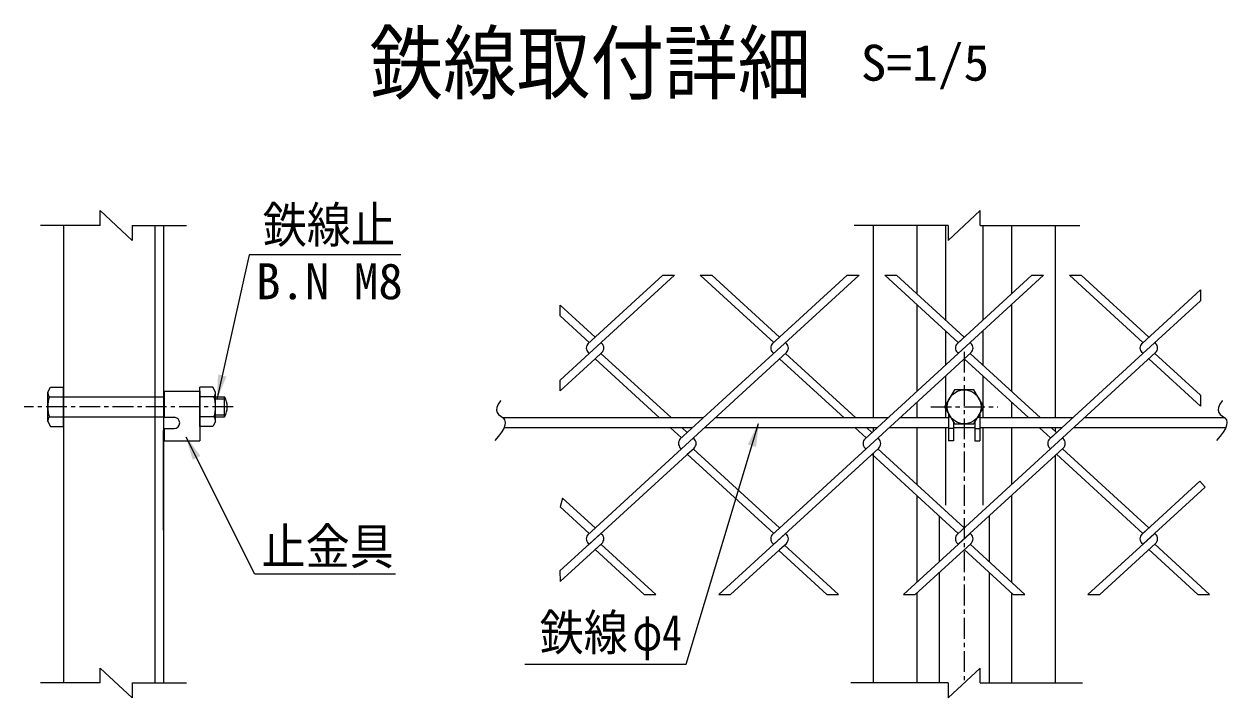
# Model space of a CAD drawing. Units: millimetres, scale not verified, with parts at other scales. Extents: x -4455 to 4455, y -3150 to 3150.
# Drawn here: x 1084 to 2531, y 376 to 1187 of the extents above; entities that cross this region are included whole.
import ezdxf
from ezdxf.enums import TextEntityAlignment as Align

# ---------------------------------------------------------------- set-up
doc = ezdxf.new("R2010")
doc.units = ezdxf.units.MM
doc.header["$LTSCALE"] = 20
doc.linetypes.add('DASHED', pattern=[7.5, 6, -1.5])
doc.linetypes.add('USER1', pattern=[2, 1.25, -0.25, 0.25, -0.25])
doc.layers.add('0-4_7詳細', color=7, linetype='Continuous', lineweight=18)
doc.styles.add('ＭＳ ゴシック', font='')
doc.styles.get('ＭＳ ゴシック').set_extended_font_data('MS Gothic')

msp = doc.modelspace()

# ---------------------------------------------------------------- linework, layer by layer
at = {"layer": '0-4_7詳細', "color": 4}
for p, q in [((1214.32, 926.67), (1175.55, 962.67)), ((1175.55, 944.67), (1175.55, 962.67)), ((2195.57, 926.67), (2234.34, 962.67)), ((2234.34, 944.67), (2234.34, 962.67)), ((1175.55, 944.67), (1103.99, 944.67)), ((1214.32, 944.67), (1214.32, 926.67)), ((1214.32, 944.67), (1279.6, 944.67)), ((2195.57, 944.67), (2082.4, 944.67)), ((2195.57, 944.67), (2195.57, 926.67)), ((2234.34, 944.67), (2353.92, 944.67)), ((1175.55, 394.36), (1175.55, 412.36)), ((1214.32, 376.36), (1175.55, 412.36)), ((2195.57, 376.36), (2234.34, 412.36)), ((2234.34, 394.36), (2234.34, 412.36)), ((1175.55, 394.36), (1103.99, 394.36)), ((1214.32, 394.36), (1279.6, 394.36)), ((1214.32, 394.36), (1214.32, 376.36)), ((2195.57, 394.36), (2078.75, 394.36)), ((2195.57, 394.36), (2195.57, 376.36)), ((2234.34, 394.36), (2357.15, 394.36))]:
    msp.add_line(p, q, dxfattribs=at)
at = {"layer": '0-4_7詳細'}
for p, q in [((1131.75, 944.67), (1131.75, 394.36)), ((1241.25, 944.67), (1241.25, 394.36)), ((1251.75, 944.67), (1251.75, 394.36)), ((2105.45, 944.67), (2105.45, 713.11)), ((2157.95, 944.67), (2157.95, 862.51)), ((2192.45, 944.67), (2192.45, 830.89)), ((2237.45, 944.67), (2237.45, 830.89)), ((2271.95, 944.67), (2271.95, 862.51)), ((2324.45, 944.67), (2324.45, 713.11)), ((2157.95, 849.49), (2157.95, 745.02)), ((2271.95, 849.49), (2271.95, 745.02)), ((2192.45, 817.87), (2192.45, 776.64)), ((2206.78, 802.78), (2214.95, 810.28)), ((2237.45, 817.87), (2237.45, 776.64)), ((2206.78, 791.72), (2207.85, 790.74)), ((2192.45, 763.62), (2192.45, 713.11)), ((2237.45, 763.62), (2237.45, 713.11)), ((1112.55, 744.23), (1115.88, 749.99)), ((1112.55, 708.71), (1112.55, 744.23)), ((1114.61, 738.47), (1131.75, 738.47)), ((1115.88, 749.99), (1131.75, 749.99)), ((1131.75, 702.95), (1131.75, 749.99)), ((1252.77, 745.43), (1252.77, 713.93)), ((1295.37, 702.95), (1295.37, 749.99)), ((1312.51, 738.47), (1295.37, 738.47)), ((1314.57, 708.71), (1314.57, 744.23)), ((1314.57, 738.47), (1325.23, 738.47)), ((1325.23, 714.47), (1325.23, 738.47)), ((2157.95, 732), (2157.95, 713.11)), ((2271.95, 732), (2271.95, 713.11)), ((1114.61, 714.47), (1131.75, 714.47)), ((1252.77, 713.93), (1264.62, 713.93)), ((1312.51, 714.47), (1295.37, 714.47)), ((1314.57, 714.47), (1325.23, 714.47)), ((1901.1, 713.11), (1660.54, 713.11)), ((2123.13, 713.11), (1915.31, 713.11)), ((2196.2, 713.11), (2137.34, 713.11)), ((2196.2, 718.21), (2196.2, 685.43)), ((2198.67, 713.93), (2196.2, 713.93)), ((2231.23, 713.93), (2233.7, 713.93)), ((2233.7, 718.21), (2233.7, 685.43)), ((2345.16, 713.11), (2233.7, 713.11)), ((2528.64, 713.11), (2359.37, 713.11)), ((1251.75, 578.11), (1251.75, 698.11)), ((1252.77, 700.43), (1264.62, 700.43)), ((1252.77, 700.43), (1252.77, 685.43)), ((1311.25, 702.95), (1295.37, 702.95)), ((1314.57, 708.71), (1311.25, 702.95)), ((1888.01, 701.11), (1661.27, 701.11)), ((2110.04, 701.11), (1902.22, 701.11)), ((2105.45, 701.11), (2105.45, 696.92)), ((2196.2, 701.11), (2124.25, 701.11)), ((2157.95, 701.11), (2157.95, 633.01)), ((2192.45, 701.11), (2192.45, 608.27)), ((2202.2, 700.43), (2196.2, 700.43)), ((2202.2, 707.81), (2202.2, 685.43)), ((2227.7, 701.11), (2202.2, 701.11)), ((2227.7, 700.43), (2233.7, 700.43)), ((2332.06, 701.11), (2233.7, 701.11)), ((2237.45, 701.11), (2237.45, 608.27)), ((2271.95, 701.11), (2271.95, 633.01)), ((2324.45, 701.11), (2324.45, 696.92)), ((2529.36, 701.11), (2346.27, 701.11)), ((1252.77, 685.43), (1295.37, 685.43)), ((2111.05, 689.02), (2112.12, 688.04)), ((2111.05, 689.02), (2112.12, 688.04)), ((2202.2, 685.43), (2196.2, 685.43)), ((2333.07, 689.02), (2334.14, 688.04)), ((2333.07, 689.02), (2334.14, 688.04)), ((2105.45, 670.87), (2105.45, 394.36)), ((2324.45, 668.1), (2324.45, 394.36)), ((2157.95, 619.99), (2157.95, 515.53)), ((2271.95, 619.99), (2271.95, 515.53)), ((2184.95, 595.25), (2184.95, 540.27)), ((2244.95, 595.25), (2244.95, 540.27)), ((2184.95, 527.25), (2184.95, 394.36)), ((2244.95, 527.25), (2244.95, 394.36)), ((2157.95, 502.51), (2157.95, 394.36)), ((2271.95, 502.51), (2271.95, 394.36))]:
    msp.add_line(p, q, dxfattribs=at)
at = {"layer": '0-4_7詳細', "color": 3}
for p, q in [((1761.65, 801.8), (1852.27, 884.83)), ((1763.79, 790.74), (1866.47, 884.83)), ((1852.27, 884.83), (1866.47, 884.83)), ((1897.35, 884.83), (1985.82, 803.76)), ((1897.35, 884.83), (1911.56, 884.83)), ((1911.56, 884.83), (1992.93, 810.28)), ((1983.68, 801.8), (2074.29, 884.83)), ((1984.75, 789.76), (2088.5, 884.83)), ((2074.29, 884.83), (2088.5, 884.83)), ((2119.38, 884.83), (2207.85, 803.76)), ((2119.38, 884.83), (2133.59, 884.83)), ((2133.59, 884.83), (2214.95, 810.28)), ((2206.78, 802.78), (2296.32, 884.83)), ((2207.85, 790.74), (2310.53, 884.83)), ((2296.32, 884.83), (2310.53, 884.83)), ((2341.41, 884.83), (2429.88, 803.76)), ((2341.41, 884.83), (2355.62, 884.83)), ((2355.62, 884.83), (2436.98, 810.28)), ((2428.81, 802.78), (2499.1, 867.19)), ((2429.88, 790.74), (2499.1, 854.17)), ((2499.1, 867.19), (2499.1, 854.17)), ((1728.87, 848.79), (1770.9, 810.28)), ((1728.87, 835.77), (1728.87, 848.79)), ((1728.87, 835.77), (1763.79, 803.76)), ((1778, 803.76), (1779.07, 802.78)), ((1778, 803.76), (1779.07, 802.78)), ((2000.03, 803.76), (2001.1, 802.78)), ((2000.03, 803.76), (2001.1, 802.78)), ((2222.06, 803.76), (2223.13, 802.78)), ((2222.06, 803.76), (2223.13, 802.78)), ((2444.09, 803.76), (2445.16, 802.78)), ((2444.09, 803.76), (2445.16, 802.78)), ((2444.09, 803.76), (2445.16, 802.78)), ((2444.09, 803.76), (2445.16, 802.78)), ((1728.87, 758.74), (1763.79, 790.74)), ((1728.87, 745.72), (1770.9, 784.23)), ((1762.36, 792.06), (1763.79, 790.74)), ((1762.36, 792.06), (1763.79, 790.74)), ((1762.72, 791.72), (1763.79, 790.74)), ((1762.72, 791.72), (1763.79, 790.74)), ((1770.9, 784.23), (1779.07, 791.72)), ((1770.9, 784.23), (1848.51, 713.11)), ((1778, 790.74), (1862.72, 713.11)), ((1872.67, 687.06), (1984.75, 789.76)), ((1874.81, 676), (2001.1, 791.73)), ((1984.75, 791.72), (1985.82, 790.74)), ((1992.93, 784.23), (2070.54, 713.11)), ((2000.03, 790.74), (2084.75, 713.11)), ((2095.76, 688.04), (2207.85, 790.74)), ((2214.95, 784.23), (2292.57, 713.11)), ((2222.06, 790.74), (2306.78, 713.11)), ((2317.79, 688.04), (2429.88, 790.74)), ((2318.86, 676), (2445.16, 791.73)), ((2428.81, 791.72), (2429.88, 790.74)), ((2436.98, 784.23), (2499.1, 727.32)), ((2444.09, 790.74), (2499.1, 740.34)), ((1728.87, 745.72), (1728.87, 758.74)), ((2499.1, 740.34), (2499.1, 727.32)), ((1861.61, 701.11), (1874.81, 689.02)), ((1875.82, 701.11), (1881.91, 695.53)), ((2083.63, 701.11), (2096.84, 689.02)), ((2097.84, 701.11), (2103.94, 695.53)), ((2305.66, 701.11), (2318.86, 689.02)), ((2317.79, 688.04), (2325.97, 695.53)), ((2319.87, 701.11), (2325.97, 695.53)), ((1889.02, 689.02), (1890.09, 688.04)), ((1889.02, 689.02), (1890.09, 688.04)), ((1761.65, 572.31), (1874.81, 676)), ((1762.72, 560.27), (1890.09, 676.98)), ((1873.37, 677.31), (1874.81, 676)), ((1873.74, 676.98), (1874.81, 676)), ((1873.74, 676.98), (1874.81, 676)), ((1881.91, 669.49), (1890.09, 676.98)), ((1881.91, 669.49), (1985.82, 574.27)), ((1889.02, 676), (1992.93, 580.78)), ((1983.68, 572.31), (2096.84, 676)), ((1984.75, 560.27), (2112.12, 676.98)), ((2103.94, 669.49), (2207.85, 574.27)), ((2111.05, 676), (2214.95, 580.78)), ((2206.78, 573.29), (2318.86, 676)), ((2207.85, 561.25), (2334.14, 676.98)), ((2317.79, 676.98), (2318.86, 676)), ((2325.97, 669.49), (2429.88, 574.27)), ((2333.07, 676), (2436.98, 580.78)), ((2428.81, 573.29), (2498.33, 636.99)), ((2498.33, 636.99), (2504.86, 629.96)), ((2429.88, 561.25), (2504.86, 629.96)), ((1731.61, 616.78), (1728.87, 606.27)), ((1731.61, 616.78), (1770.9, 580.78)), ((1728.87, 606.27), (1763.79, 574.27)), ((2428.81, 573.29), (2436.98, 580.78)), ((1728.69, 529.08), (1778, 574.27)), ((1778, 574.27), (1779.07, 573.29)), ((1778, 574.27), (1779.07, 573.29)), ((1919.8, 500.75), (2000.03, 574.27)), ((2000.03, 574.27), (2001.1, 573.29)), ((2000.03, 574.27), (2001.1, 573.29)), ((2141.83, 500.75), (2222.06, 574.27)), ((2222.06, 574.27), (2223.13, 573.29)), ((2222.06, 574.27), (2223.13, 573.29)), ((2363.85, 500.75), (2444.09, 574.27)), ((2444.09, 574.27), (2445.16, 573.29)), ((2444.09, 574.27), (2445.16, 573.29)), ((1728.91, 516.27), (1779.07, 562.23)), ((1762.72, 562.23), (1763.79, 561.25)), ((1762.72, 562.23), (1763.79, 561.25)), ((1770.9, 554.74), (1779.07, 562.23)), ((1770.9, 554.74), (1829.82, 500.75)), ((1778, 561.25), (1844.03, 500.75)), ((1934.01, 500.75), (2001.1, 562.23)), ((1984.75, 562.23), (1985.82, 561.25)), ((1984.75, 562.23), (1985.82, 561.25)), ((1991.86, 553.76), (2049.7, 500.75)), ((1992.93, 554.74), (2001.1, 562.23)), ((1998.96, 560.27), (2063.91, 500.75)), ((2156.04, 500.75), (2223.13, 562.23)), ((2206.78, 562.23), (2207.85, 561.25)), ((2214.95, 554.74), (2273.87, 500.75)), ((2222.06, 561.25), (2288.08, 500.75)), ((2378.06, 500.75), (2445.16, 562.23)), ((2428.81, 562.23), (2429.88, 561.25)), ((2436.98, 554.74), (2495.9, 500.75)), ((2444.09, 561.25), (2510.11, 500.75)), ((1728.69, 529.08), (1728.91, 516.27)), ((1829.82, 500.75), (1844.03, 500.75)), ((1919.8, 500.75), (1934.01, 500.75)), ((2049.7, 500.75), (2063.91, 500.75)), ((2141.83, 500.75), (2156.04, 500.75)), ((2273.87, 500.75), (2288.08, 500.75)), ((2363.85, 500.75), (2378.06, 500.75)), ((2495.9, 500.75), (2510.11, 500.75))]:
    msp.add_line(p, q, dxfattribs=at)
at = {"layer": '0-4_7詳細', "color": 1, "linetype": 'USER1'}
for p, q in [((2214.95, 792.62), (2214.95, 394.36)), ((1335.63, 726.47), (1084.13, 726.47)), ((2174.66, 726.47), (2255.3, 726.47))]:
    msp.add_line(p, q, dxfattribs=at)
at = {"layer": '0-4_7詳細', "color": 3, "linetype": 'DASHED'}
for p, q in [((1131.75, 738.47), (1252.77, 738.47)), ((1131.75, 714.47), (1252.77, 714.47))]:
    msp.add_line(p, q, dxfattribs=at)
at = {"layer": '0-4_7詳細', "color": 1}
for p, q in [((1314.57, 736.07), (1326.44, 736.07)), ((1314.57, 716.87), (1326.44, 716.87))]:
    msp.add_line(p, q, dxfattribs=at)
at = {"layer": '0-4_7詳細'}
for points in [[(1537.42, 909.33), (1355.08, 909.33), (1316.42, 736.83)], [(1252.77, 745.43), (1295.37, 745.43), (1295.37, 685.43)], [(1314.57, 744.23), (1311.25, 749.99), (1295.37, 749.99)], [(1657.47, 734.21), (1657.16, 733.82), (1654.5, 729.62), (1652.93, 725.86), (1652.46, 722.55), (1653.09, 719.67), (1654.81, 717.24), (1657.62, 715.25), (1660.45, 713.24), (1662.21, 710.76), (1662.89, 707.81), (1662.49, 704.37), (1661.03, 700.47), (1658.49, 696.08), (1654.87, 691.23), (1650.19, 685.89)], [(2525.56, 734.21), (2525.25, 733.82), (2522.59, 729.62), (2521.02, 725.86), (2520.55, 722.55), (2521.18, 719.67), (2522.9, 717.24), (2525.72, 715.25), (2528.54, 713.24), (2530.3, 710.76), (2530.98, 707.81), (2530.59, 704.37), (2529.12, 700.47), (2526.58, 696.08), (2522.97, 691.23), (2518.28, 685.89)], [(1112.55, 708.71), (1115.88, 702.95), (1131.75, 702.95)], [(2227.7, 707.81), (2227.7, 685.43), (2233.7, 685.43)], [(1531.01, 525.28), (1361.59, 525.28), (1279.08, 690.13)]]:
    msp.add_lwpolyline(points, dxfattribs=at)
at = {"layer": '0-4_7詳細', "color": 3}
msp.add_lwpolyline([(2095.76, 676.98), (2096.84, 676), (2223.13, 791.72)], dxfattribs=at)
msp.add_lwpolyline([(2238.47, 726.47), (2226.71, 746.84), (2203.19, 746.84), (2191.43, 726.47), (2203.19, 706.1), (2226.71, 706.1)], close=True, dxfattribs=at)
at = {"layer": '0-4_7詳細', "color": 1}
msp.add_lwpolyline([(1686.5, 416.9), (1880.41, 416.9), (1967.68, 706.55)], dxfattribs=at)
at = {"layer": '0-4_7詳細', "color": 3}
msp.add_circle((2214.95, 726.47), 20.4, dxfattribs=at)
for centre, start, end in [((1767.79, 797.25), 132.5, 227.5), ((1774.01, 797.25), 312.5, 47.5), ((1989.82, 797.25), 132.5, 227.5), ((1996.03, 797.25), 312.5, 47.5), ((2211.85, 797.25), 132.5, 227.5), ((2218.06, 797.25), 312.5, 47.5), ((2433.87, 797.25), 132.5, 227.5), ((2440.09, 797.25), 312.5, 47.5), ((1878.8, 682.51), 132.5, 227.5), ((1885.02, 682.51), 312.5, 47.5), ((2100.83, 682.51), 132.5, 227.5), ((2107.05, 682.51), 312.5, 47.5), ((2322.86, 682.51), 132.5, 227.5), ((2329.08, 682.51), 312.5, 47.5), ((1767.79, 567.76), 132.5, 227.5), ((1774.01, 567.76), 312.5, 47.5), ((1989.82, 567.76), 132.5, 227.5), ((1996.03, 567.76), 312.5, 47.5), ((2211.85, 567.76), 132.5, 227.5), ((2218.06, 567.76), 312.5, 47.5), ((2433.87, 567.76), 132.5, 227.5), ((2440.09, 567.76), 312.5, 47.5)]:
    msp.add_arc(centre, 7.5, start, end, dxfattribs=at)
at = {"layer": '0-4_7詳細'}
for centre, radius, start, end in [((1121.64, 744.23), 9.09, 180, 219.3382), ((1148.55, 726.47), 36, 160.52878, 199.47122), ((1278.57, 726.47), 36, 340.52878, 19.47122), ((1305.49, 744.23), 9.09, 320.6618, 0), ((1304.45, 726.47), 24, 330, 30), ((1121.64, 708.71), 9.09, 140.6618, 180), ((1264.62, 707.18), 6.75, 270, 90), ((1305.49, 708.71), 9.09, 0, 39.3382)]:
    msp.add_arc(centre, radius, start, end, dxfattribs=at)
for points in [[(1315.98, 734.88), (1317.46, 765.29), (1327.62, 763.01)], [(1278.19, 691.92), (1296.27, 667.42), (1286.96, 662.76)]]:
    msp.add_solid(points, dxfattribs=at)
at = {"layer": '0-4_7詳細', "color": 1}
msp.add_solid([(1968.25, 708.46), (1964.59, 678.23), (1954.61, 681.24)], dxfattribs=at)

# ---------------------------------------------------------------- texts
at = {"layer": '0-4_7詳細', "style": 'ＭＳ ゴシック', "width": 0.9}
msp.add_text('鉄線取付詳細', height=72.14, dxfattribs=at).set_placement((1499.63, 1082.39), align=Align.BOTTOM_LEFT)
at = {"layer": '0-4_7詳細', "color": 3, "style": 'ＭＳ ゴシック'}
for s, width, p in [('S=1/5', 1.05, (2090.5, 1105.78)), ('鉄線止', 0.9, (1371.15, 910.78)), ('止金具', 0.9, (1369.63, 523.99)), ('鉄線', 0.9, (1704.18, 420.49)), ('φ4', 0.8, (1815.97, 420.49))]:
    msp.add_text(s, height=43.26, dxfattribs=dict(at, width=width)).set_placement(p, align=Align.BOTTOM_LEFT)
msp.add_text('B.N M8', height=43.26, dxfattribs=at).set_placement((1363.16, 842.92), align=Align.BOTTOM_LEFT)

doc.saveas('drawing.dxf')
